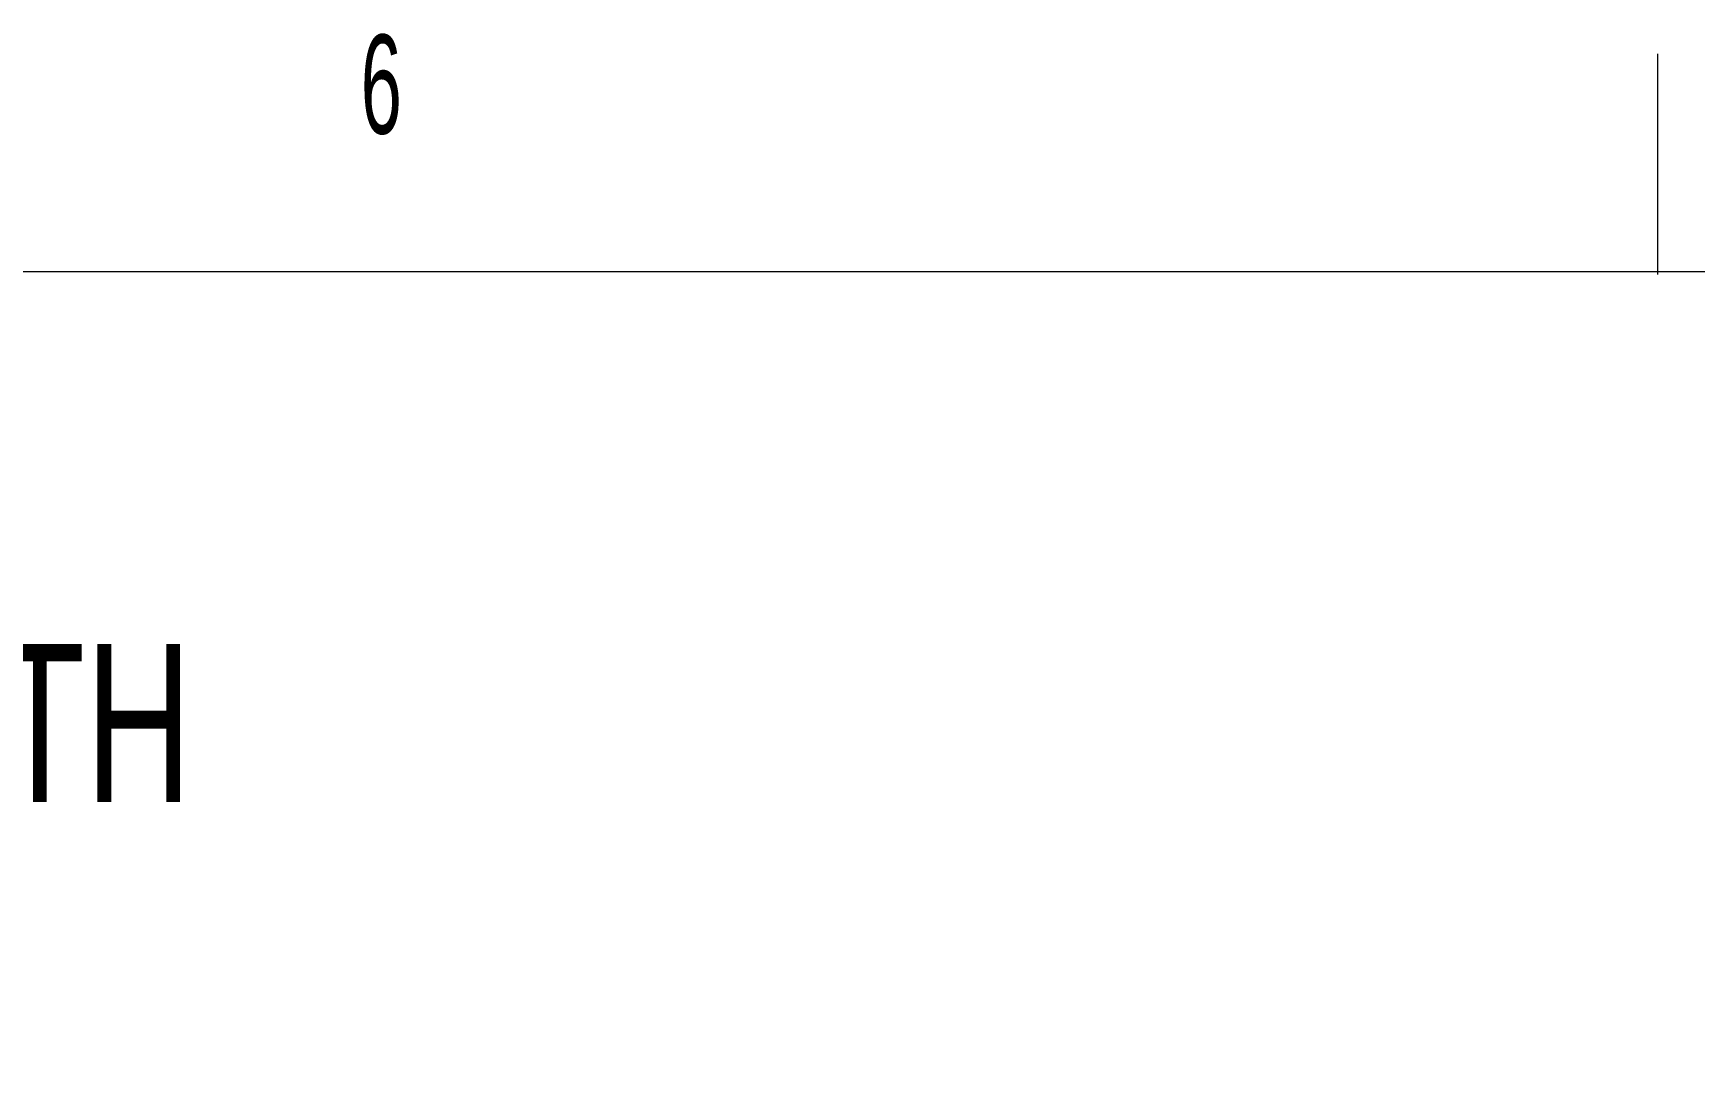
# Model space of a CAD drawing. Header units: millimetres. Extents: x 12 to 854, y 4 to 555.
# Drawn here: x 258.7 to 325.3, y 513.1 to 555.3 of the extents above; entities that cross this region are included whole.
import ezdxf

# ---------------------------------------------------------------- set-up
doc = ezdxf.new("R2010")
doc.units = ezdxf.units.MM
doc.linetypes.add('CENTER', pattern=[10.16, 6.35, -1.27, 1.27, -1.27])
doc.layers.add('DEFAULT_1', color=7, linetype='CENTER')
doc.styles.add('SLDTEXTSTYLE1', font='TXT', dxfattribs={"width": 0.7})
doc.styles.add('SLDTEXTSTYLE2', font='TXT', dxfattribs={"width": 0.75})
doc.styles.add('SLDTEXTSTYLE3', font='TXT', dxfattribs={"width": 0.56})

# ---------------------------------------------------------------- blocks, each defined once
blk = doc.blocks.new('SW_NOTE_0_3')
at = {"layer": 'DEFAULT_1', "color": 0, "char_height": 6.35, "attachment_point": 1}
for s, insert, style in [('LABEL AREA', (0.529, 21.521), 'SLDTEXTSTYLE2'), ('85mm x 50mm (3.4" x 2.0") WITH', (0.529, 12.055), 'SLDTEXTSTYLE1'), ('R3mm (.125") CORNERS', (0.529, 2.588), 'SLDTEXTSTYLE2')]:
    blk.add_mtext(s, dxfattribs=dict(at, insert=insert, style=style))

msp = doc.modelspace()

# ---------------------------------------------------------------- linework, layer by layer
at = {"color": 7, "linetype": 'Continuous', "lineweight": 18}
for p, q in [((323.861, 545.647), (323.861, 554.504)), ((24.135, 545.77), (841.609, 545.77))]:
    msp.add_line(p, q, dxfattribs=at)

# ---------------------------------------------------------------- block references
at = {"layer": 'DEFAULT_1'}
msp.add_blockref('SW_NOTE_0_3', (175.774, 518.773), dxfattribs=at)

# ---------------------------------------------------------------- texts
at = {"color": 7, "linetype": 'Continuous', "lineweight": 0, "insert": (271.831, 555.265), "char_height": 3.969, "attachment_point": 1, "style": 'SLDTEXTSTYLE3'}
msp.add_mtext('6', dxfattribs=at)

doc.saveas('drawing.dxf')
